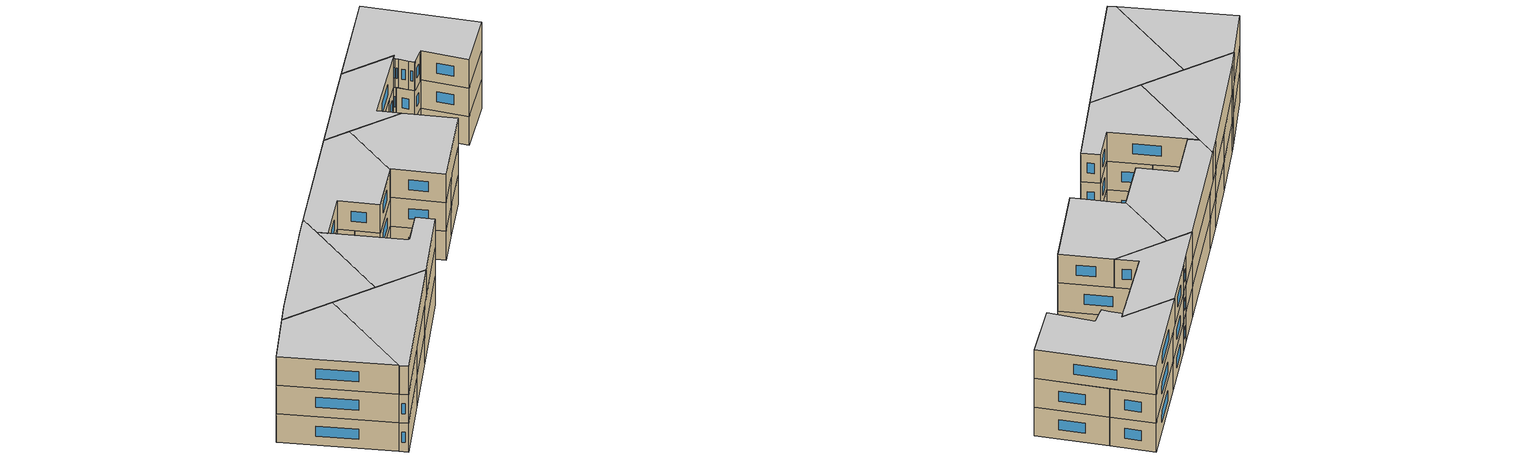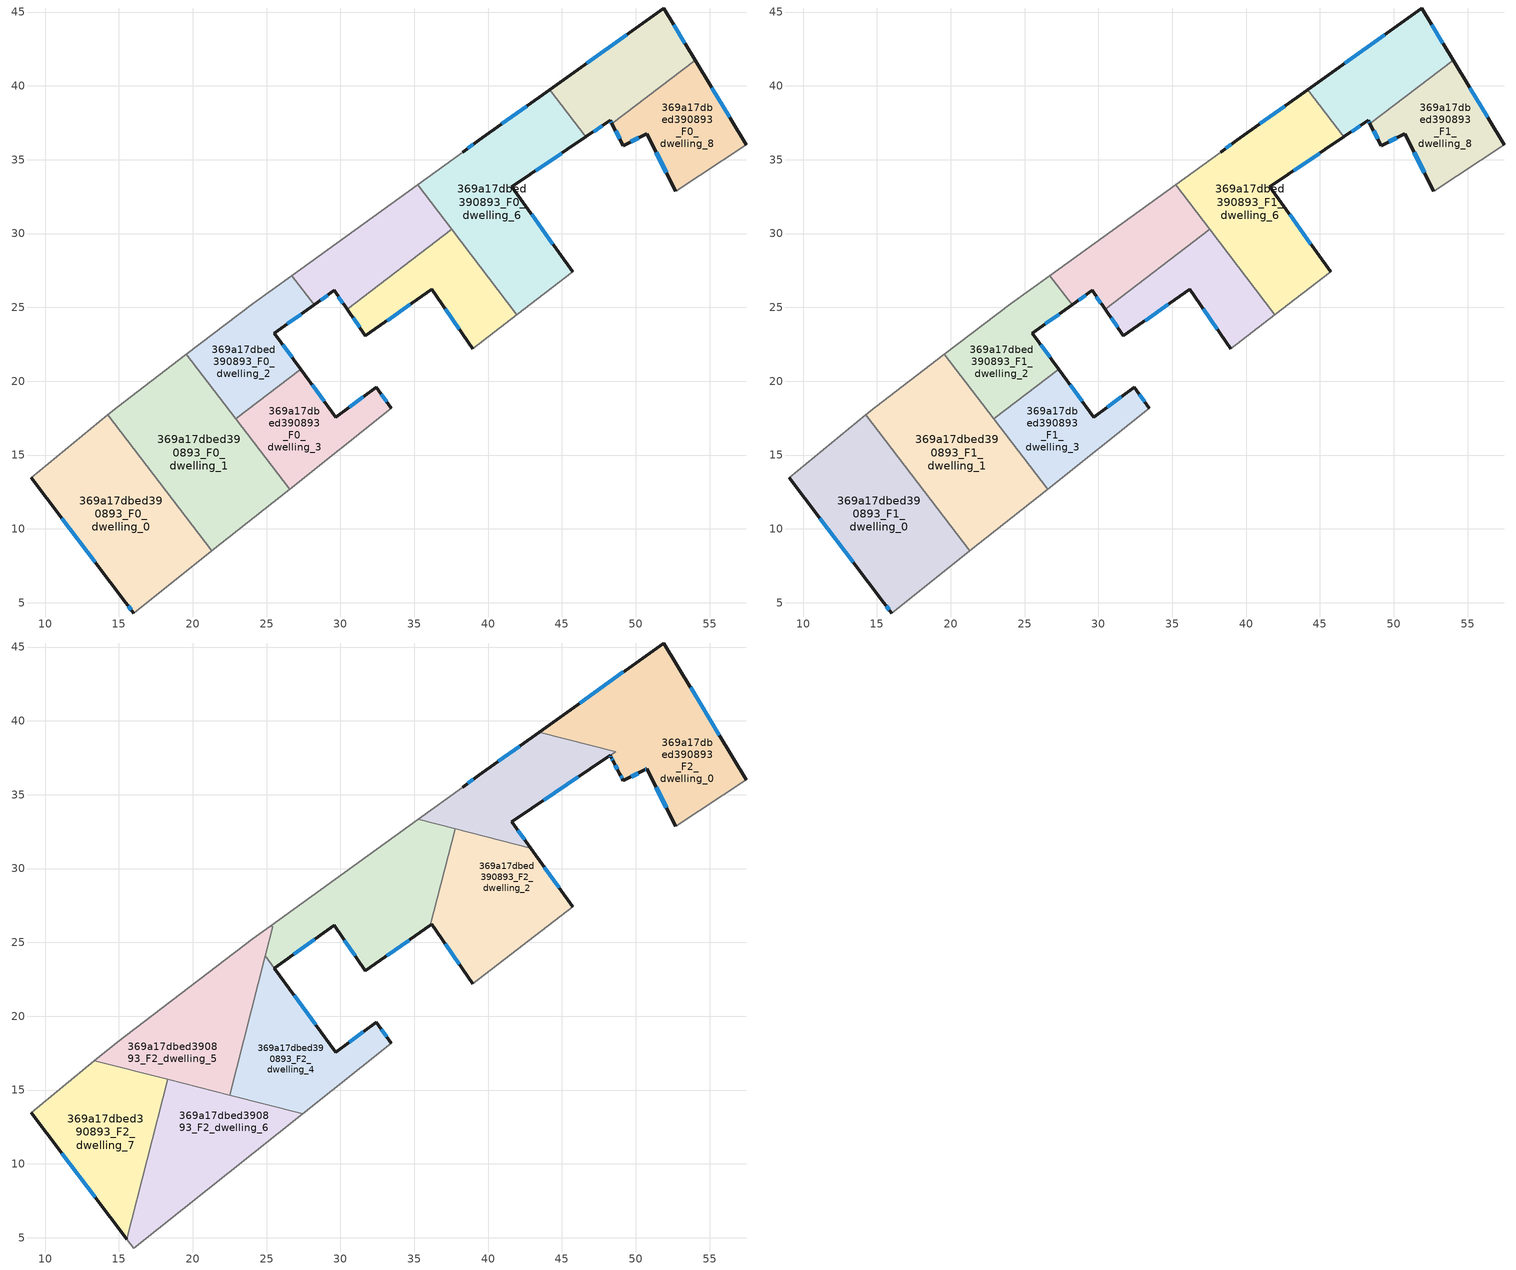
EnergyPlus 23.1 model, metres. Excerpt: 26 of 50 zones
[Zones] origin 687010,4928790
369a17dbed390893_F0_dwelling_0
 floor ground (EU_floor_Construction): 14.24,17.73 21.29,8.5 16,4.3 15.48,4.99 9.06,13.46 z0
 wall outside (EU_wall_Construction): 9.06,13.46 15.48,4.99 16,4.3 z0:3
 wall to 369a17dbed390893_F0_dwelling_1 (EU_wall_Construction): 21.29,8.5 14.24,17.73 z0:3
 wall adiabatic (EU_wall_Construction): 16,4.3 21.29,8.5 / 14.24,17.73 9.06,13.46 z0:3
 window (EU_Window_Construction): 15.65,4.77 15.83,4.53 / 11.14,10.71 13.39,7.75 z0.98:2.02
369a17dbed390893_F0_dwelling_1
 floor ground (EU_floor_Construction): 19.56,21.82 26.55,12.68 21.29,8.5 14.24,17.73 14.88,18.25 z0
 wall adiabatic (EU_wall_Construction): 21.29,8.5 26.55,12.68 / 19.56,21.82 14.88,18.25 14.24,17.73 z0:3
 wall to 369a17dbed390893_F0_dwelling_3 (EU_wall_Construction): 26.55,12.68 22.9,17.45 z0:3
 wall to 369a17dbed390893_F0_dwelling_2 (EU_wall_Construction): 22.9,17.45 19.56,21.82 z0:3
369a17dbed390893_F0_dwelling_2
 floor ground (EU_floor_Construction): 26.7,27.15 28.21,25.17 25.52,23.25 27.31,20.82 22.91,17.45 19.56,21.82 24.06,25.24 z0
 wall outside (EU_wall_Construction): 27.31,20.82 25.52,23.25 28.21,25.17 z0:3
 wall adiabatic (EU_wall_Construction): 26.7,27.15 24.06,25.24 19.56,21.82 z0:3
 wall to 369a17dbed390893_F0_dwelling_4 (EU_wall_Construction): 28.21,25.17 26.7,27.15 z0:3
 wall to 369a17dbed390893_F0_dwelling_3 (EU_wall_Construction): 22.91,17.45 27.31,20.82 z0:3
 window (EU_Window_Construction): 26.39,23.88 27.33,24.55 / 26.72,21.61 26.1,22.46 z0.98:2.02
369a17dbed390893_F0_dwelling_3
 floor ground (EU_floor_Construction): 32.44,19.59 33.46,18.15 26.55,12.68 22.91,17.45 27.31,20.82 29.69,17.57 z0
 wall outside (EU_wall_Construction): 33.46,18.15 32.44,19.59 29.69,17.57 27.31,20.82 z0:3
 wall adiabatic (EU_wall_Construction): 26.55,12.68 33.46,18.15 z0:3
 window (EU_Window_Construction): 28.91,18.63 28.08,19.76 / 31.54,18.94 30.58,18.23 / 33.12,18.62 32.77,19.12 z0.98:2.02
369a17dbed390893_F0_dwelling_4
 floor ground (EU_floor_Construction): 35.23,33.31 37.53,30.29 30.45,24.88 29.57,26.14 28.21,25.17 26.7,27.15 z0
 wall outside (EU_wall_Construction): 28.21,25.17 29.57,26.14 30.45,24.88 z0:3
 wall adiabatic (EU_wall_Construction): 35.23,33.31 26.7,27.15 z0:3
 wall to 369a17dbed390893_F0_dwelling_5 (EU_wall_Construction): 30.45,24.88 37.53,30.29 z0:3
 wall to 369a17dbed390893_F0_dwelling_6 (EU_wall_Construction): 37.53,30.29 35.23,33.31 z0:3
 window (EU_Window_Construction): 29.85,25.73 30.16,25.29 / 28.65,25.49 29.12,25.83 z0.98:2.02
369a17dbed390893_F0_dwelling_5
 floor ground (EU_floor_Construction): 37.53,30.29 41.95,24.51 38.96,22.21 36.18,26.21 31.7,23.08 30.45,24.88 z0
 wall outside (EU_wall_Construction): 30.45,24.88 31.7,23.08 36.18,26.21 38.96,22.21 z0:3
 wall adiabatic (EU_wall_Construction): 38.96,22.21 41.95,24.51 z0:3
 wall to 369a17dbed390893_F0_dwelling_6 (EU_wall_Construction): 41.95,24.51 37.53,30.29 z0:3
 window (EU_Window_Construction): 37.08,24.91 38.05,23.51 / 33.15,24.1 34.72,25.2 / 30.85,24.29 31.29,23.67 z0.98:2.02
369a17dbed390893_F0_dwelling_6
 floor ground (EU_floor_Construction): 44.16,39.74 46.61,36.54 41.61,33.16 45.73,27.4 41.95,24.51 35.23,33.31 38.29,35.51 39.36,36.3 z0
 wall outside (EU_wall_Construction): 44.16,39.74 39.36,36.3 38.29,35.51 / 45.73,27.4 41.61,33.16 46.61,36.54 z0:3
 wall adiabatic (EU_wall_Construction): 38.29,35.51 35.23,33.31 / 41.95,24.51 45.73,27.4 z0:3
 wall to 369a17dbed390893_F0_dwelling_7 (EU_wall_Construction): 46.61,36.54 44.16,39.74 z0:3
 window (EU_Window_Construction): 39.01,36.05 38.63,35.77 / 42.6,38.62 40.92,37.42 / 43.23,34.26 44.98,35.44 / 44.39,29.28 42.95,31.29 z0.98:2.02
369a17dbed390893_F0_dwelling_7
 floor ground (EU_floor_Construction): 51.89,45.27 54.03,41.74 48.39,37.43 48.27,37.66 46.61,36.54 44.16,39.74 z0
 wall outside (EU_wall_Construction): 54.03,41.74 51.89,45.27 44.16,39.74 / 46.61,36.54 48.27,37.66 48.39,37.43 z0:3
 wall to 369a17dbed390893_F0_dwelling_8 (EU_wall_Construction): 48.39,37.43 54.03,41.74 z0:3
 window (EU_Window_Construction): 49.37,43.47 46.67,41.54 / 53.33,42.89 52.58,44.12 / 48.31,37.59 48.35,37.5 / 47.15,36.91 47.73,37.3 z0.98:2.02
369a17dbed390893_F0_dwelling_8
 floor ground (EU_floor_Construction): 54.03,41.74 57.48,36.02 52.71,32.86 50.73,36.76 49.16,35.94 48.39,37.43 z0
 wall outside (EU_wall_Construction): 57.48,36.02 54.03,41.74 / 48.39,37.43 49.16,35.94 50.73,36.76 52.71,32.86 z0:3
 wall adiabatic (EU_wall_Construction): 52.71,32.86 57.48,36.02 z0:3
 window (EU_Window_Construction): 56.36,37.88 55.15,39.88 / 51.37,35.49 52.07,34.13 / 49.67,36.21 50.22,36.5 / 48.64,36.94 48.91,36.42 z0.98:2.02
369a17dbed390893_F1_dwelling_0
 floor to 369a17dbed390893_F0_dwelling_0 (EU_floor_Construction): 14.24,17.73 21.29,8.5 16,4.3 15.48,4.99 9.06,13.46 z3
 wall outside (EU_wall_Construction): 9.06,13.46 15.48,4.99 16,4.3 z3:6
 wall to 369a17dbed390893_F1_dwelling_1 (EU_wall_Construction): 21.29,8.5 14.24,17.73 z3:6
 wall adiabatic (EU_wall_Construction): 16,4.3 21.29,8.5 / 14.24,17.73 9.06,13.46 z3:6
 window (EU_Window_Construction): 15.65,4.77 15.83,4.53 / 11.14,10.71 13.39,7.75 z3.98:5.02
369a17dbed390893_F1_dwelling_1
 floor to 369a17dbed390893_F0_dwelling_1 (EU_floor_Construction): 19.56,21.82 26.55,12.68 21.29,8.5 14.24,17.73 14.88,18.25 z3
 wall adiabatic (EU_wall_Construction): 21.29,8.5 26.55,12.68 / 19.56,21.82 14.88,18.25 14.24,17.73 z3:6
 wall to 369a17dbed390893_F1_dwelling_3 (EU_wall_Construction): 26.55,12.68 22.9,17.45 z3:6
 wall to 369a17dbed390893_F1_dwelling_2 (EU_wall_Construction): 22.9,17.45 19.56,21.82 z3:6
369a17dbed390893_F1_dwelling_2
 floor to 369a17dbed390893_F0_dwelling_2 (EU_floor_Construction): 26.7,27.15 28.21,25.17 25.52,23.25 27.31,20.82 22.91,17.45 19.56,21.82 24.06,25.24 z3
 wall outside (EU_wall_Construction): 27.31,20.82 25.52,23.25 28.21,25.17 z3:6
 wall adiabatic (EU_wall_Construction): 26.7,27.15 24.06,25.24 19.56,21.82 z3:6
 wall to 369a17dbed390893_F1_dwelling_4 (EU_wall_Construction): 28.21,25.17 26.7,27.15 z3:6
 wall to 369a17dbed390893_F1_dwelling_3 (EU_wall_Construction): 22.91,17.45 27.31,20.82 z3:6
 window (EU_Window_Construction): 26.39,23.88 27.33,24.55 / 26.72,21.61 26.1,22.46 z3.98:5.02
369a17dbed390893_F1_dwelling_3
 floor to 369a17dbed390893_F0_dwelling_3 (EU_floor_Construction): 32.44,19.59 33.46,18.15 26.55,12.68 22.91,17.45 27.31,20.82 29.69,17.57 z3
 wall outside (EU_wall_Construction): 33.46,18.15 32.44,19.59 29.69,17.57 27.31,20.82 z3:6
 wall adiabatic (EU_wall_Construction): 26.55,12.68 33.46,18.15 z3:6
 window (EU_Window_Construction): 28.91,18.63 28.08,19.76 / 31.54,18.94 30.58,18.23 / 33.12,18.62 32.77,19.12 z3.98:5.02
369a17dbed390893_F1_dwelling_4
 floor to 369a17dbed390893_F0_dwelling_4 (EU_floor_Construction): 35.23,33.31 37.53,30.29 30.45,24.88 29.57,26.14 28.21,25.17 26.7,27.15 z3
 wall outside (EU_wall_Construction): 28.21,25.17 29.57,26.14 30.45,24.88 z3:6
 wall adiabatic (EU_wall_Construction): 35.23,33.31 26.7,27.15 z3:6
 wall to 369a17dbed390893_F1_dwelling_5 (EU_wall_Construction): 30.45,24.88 37.53,30.29 z3:6
 wall to 369a17dbed390893_F1_dwelling_6 (EU_wall_Construction): 37.53,30.29 35.23,33.31 z3:6
 window (EU_Window_Construction): 29.85,25.73 30.16,25.29 / 28.65,25.49 29.12,25.83 z3.98:5.02
369a17dbed390893_F1_dwelling_5
 floor to 369a17dbed390893_F0_dwelling_5 (EU_floor_Construction): 37.53,30.29 41.95,24.51 38.96,22.21 36.18,26.21 31.7,23.08 30.45,24.88 z3
 wall outside (EU_wall_Construction): 30.45,24.88 31.7,23.08 36.18,26.21 38.96,22.21 z3:6
 wall adiabatic (EU_wall_Construction): 38.96,22.21 41.95,24.51 z3:6
 wall to 369a17dbed390893_F1_dwelling_6 (EU_wall_Construction): 41.95,24.51 37.53,30.29 z3:6
 window (EU_Window_Construction): 37.08,24.91 38.05,23.51 / 33.15,24.1 34.72,25.2 / 30.85,24.29 31.29,23.67 z3.98:5.02
369a17dbed390893_F1_dwelling_6
 floor to 369a17dbed390893_F0_dwelling_6 (EU_floor_Construction): 44.16,39.74 46.61,36.54 41.61,33.16 45.73,27.4 41.95,24.51 35.23,33.31 38.29,35.51 39.36,36.3 z3
 wall outside (EU_wall_Construction): 44.16,39.74 39.36,36.3 38.29,35.51 / 45.73,27.4 41.61,33.16 46.61,36.54 z3:6
 wall adiabatic (EU_wall_Construction): 38.29,35.51 35.23,33.31 / 41.95,24.51 45.73,27.4 z3:6
 wall to 369a17dbed390893_F1_dwelling_7 (EU_wall_Construction): 46.61,36.54 44.16,39.74 z3:6
 window (EU_Window_Construction): 39.01,36.05 38.63,35.77 / 42.6,38.62 40.92,37.42 / 43.23,34.26 44.98,35.44 / 44.39,29.28 42.95,31.29 z3.98:5.02
369a17dbed390893_F1_dwelling_7
 floor to 369a17dbed390893_F0_dwelling_7 (EU_floor_Construction): 51.89,45.27 54.03,41.74 48.39,37.43 48.27,37.66 46.61,36.54 44.16,39.74 z3
 wall outside (EU_wall_Construction): 54.03,41.74 51.89,45.27 44.16,39.74 / 46.61,36.54 48.27,37.66 48.39,37.43 z3:6
 wall to 369a17dbed390893_F1_dwelling_8 (EU_wall_Construction): 48.39,37.43 54.03,41.74 z3:6
 window (EU_Window_Construction): 49.37,43.47 46.67,41.54 / 53.33,42.89 52.58,44.12 / 48.31,37.59 48.35,37.5 / 47.15,36.91 47.73,37.3 z3.98:5.02
369a17dbed390893_F1_dwelling_8
 floor to 369a17dbed390893_F0_dwelling_8 (EU_floor_Construction): 54.03,41.74 57.48,36.02 52.71,32.86 50.73,36.76 49.16,35.94 48.39,37.43 z3
 wall outside (EU_wall_Construction): 57.48,36.02 54.03,41.74 / 48.39,37.43 49.16,35.94 50.73,36.76 52.71,32.86 z3:6
 wall adiabatic (EU_wall_Construction): 52.71,32.86 57.48,36.02 z3:6
 window (EU_Window_Construction): 56.36,37.88 55.15,39.88 / 51.37,35.49 52.07,34.13 / 49.67,36.21 50.22,36.5 / 48.64,36.94 48.91,36.42 z3.98:5.02
369a17dbed390893_F2_dwelling_0
 floor to 369a17dbed390893_F1_dwelling_8 (EU_floor_Construction): 54.03,41.74 57.48,36.02 52.71,32.86 50.72,36.76 50.6,36.69 49.16,35.94 48.89,36.46 48.39,37.43 z6
 floor to 369a17dbed390893_F1_dwelling_7 (EU_floor_Construction): 51.89,45.27 54.03,41.74 48.39,37.43 48.27,37.66 48.64,37.92 44.81,38.89 44.16,39.74 z6
 floor to 369a17dbed390893_F1_dwelling_6 (EU_floor_Construction): 44.16,39.74 44.81,38.89 43.46,39.24 z6
 wall outside (EU_wall_Construction): 48.27,37.66 48.33,37.53 48.47,37.26 48.48,37.25 48.89,36.46 49.16,35.94 49.26,36 50.59,36.69 50.72,36.76 52.71,32.86 / 57.48,36.02 51.89,45.27 43.46,39.24 z6:9
 wall adiabatic (EU_wall_Construction): 52.71,32.86 57.48,36.02 z6:9
 wall to 369a17dbed390893_F2_dwelling_1 (EU_wall_Construction): 43.46,39.24 48.64,37.92 48.27,37.66 z6:9
 window (EU_Window_Construction): 48.38,37.44 48.43,37.35 / 48.29,37.62 48.31,37.57 / 49.15,43.31 46.2,41.2 / 55.66,39.03 53.71,42.26 / 51.37,35.49 52.07,34.13 / 50.64,36.71 50.68,36.74 / 49.69,36.22 50.16,36.47 / 48.98,36.29 49.07,36.11 / 48.61,36.99 48.76,36.71 z6.98:8.02
 ceiling to 369a17dbed390893_F3_dwelling_0 (EU_floor_Construction): 57.48,36.02 51.89,45.27 43.46,39.24 48.64,37.92 48.27,37.66 48.33,37.53 48.47,37.26 48.48,37.25 48.89,36.46 49.16,35.94 49.26,36 50.59,36.69 50.72,36.76 52.71,32.86 z9
369a17dbed390893_F2_dwelling_1
 floor to 369a17dbed390893_F1_dwelling_6 (EU_floor_Construction): 44.81,38.9 46.6,36.54 41.61,33.16 42.88,31.38 35.25,33.32 38.29,35.51 39.36,36.3 43.46,39.24 z6
 floor to 369a17dbed390893_F1_dwelling_7 (EU_floor_Construction): 48.64,37.92 46.6,36.54 44.81,38.89 z6
 wall outside (EU_wall_Construction): 43.46,39.24 39.36,36.3 38.29,35.51 / 42.88,31.38 41.61,33.16 48.27,37.66 z6:9
 wall adiabatic (EU_wall_Construction): 38.29,35.51 35.25,33.32 z6:9
 wall to 369a17dbed390893_F2_dwelling_2 (EU_wall_Construction): 37.76,32.69 42.88,31.38 z6:9
 wall to 369a17dbed390893_F2_dwelling_3 (EU_wall_Construction): 35.25,33.32 37.76,32.69 z6:9
 window (EU_Window_Construction): 39.01,36.05 38.63,35.77 / 42.12,38.28 40.69,37.26 / 42.47,31.96 42.02,32.58 / 43.77,34.63 46.1,36.2 z6.98:8.02
 ceiling to 369a17dbed390893_F3_dwelling_1 (EU_floor_Construction): 42.88,31.38 41.61,33.16 48.64,37.92 43.46,39.24 39.36,36.3 38.29,35.51 35.25,33.32 z9
369a17dbed390893_F2_dwelling_2
 floor to 369a17dbed390893_F1_dwelling_5 (EU_floor_Construction): 37.53,30.29 41.95,24.51 38.96,22.21 36.18,26.21 36.09,26.15 37.05,29.93 z6
 floor to 369a17dbed390893_F1_dwelling_6 (EU_floor_Construction): 42.88,31.38 45.73,27.4 41.95,24.51 37.24,30.67 37.76,32.69 z6
 floor to 369a17dbed390893_F1_dwelling_4 (EU_floor_Construction): 37.24,30.67 37.53,30.29 37.05,29.93 z6
 wall outside (EU_wall_Construction): 36.09,26.15 36.18,26.21 38.96,22.21 / 45.73,27.4 42.88,31.38 z6:9
 wall adiabatic (EU_wall_Construction): 38.96,22.21 45.73,27.4 z6:9
 wall to 369a17dbed390893_F2_dwelling_3 (EU_wall_Construction): 37.76,32.69 36.09,26.15 z6:9
 window (EU_Window_Construction): 37.08,24.91 38.05,23.51 / 44.8,28.7 43.81,30.09 z6.98:8.02
 ceiling to 369a17dbed390893_F3_dwelling_2 (EU_floor_Construction): 45.73,27.4 42.88,31.38 37.76,32.69 36.09,26.15 36.18,26.21 38.96,22.21 z9
369a17dbed390893_F2_dwelling_3
 floor to 369a17dbed390893_F1_dwelling_4 (EU_floor_Construction): 35.23,33.31 37.24,30.67 37.05,29.93 30.45,24.88 29.57,26.14 28.21,25.17 26.7,27.15 z6
 floor to 369a17dbed390893_F1_dwelling_5 (EU_floor_Construction): 37.05,29.93 36.09,26.15 31.7,23.08 30.45,24.88 z6
 floor to 369a17dbed390893_F1_dwelling_6 (EU_floor_Construction): 37.76,32.69 37.24,30.67 35.23,33.31 35.25,33.32 z6
 floor to 369a17dbed390893_F1_dwelling_2 (EU_floor_Construction): 26.7,27.15 28.21,25.17 25.52,23.25 24.91,24.08 25.41,26.06 25.25,26.1 z6
 wall outside (EU_wall_Construction): 25.52,23.25 29.57,26.14 31.7,23.08 36.09,26.15 z6:9
 wall adiabatic (EU_wall_Construction): 35.25,33.32 25.25,26.11 z6:9
 wall to 369a17dbed390893_F2_dwelling_5 (EU_wall_Construction): 25.25,26.11 25.41,26.06 24.91,24.08 z6:9
 wall to 369a17dbed390893_F2_dwelling_4 (EU_wall_Construction): 24.91,24.08 25.52,23.25 z6:9
 window (EU_Window_Construction): 33.13,24.08 34.66,25.16 / 30.26,25.15 31,24.08 / 26.83,24.19 28.25,25.2 z6.98:8.02
 ceiling to 369a17dbed390893_F3_dwelling_3 (EU_floor_Construction): 36.09,26.15 37.76,32.69 35.25,33.32 25.25,26.11 25.41,26.06 24.91,24.08 25.52,23.25 29.57,26.14 31.7,23.08 z9
369a17dbed390893_F2_dwelling_4
 floor to 369a17dbed390893_F1_dwelling_3 (EU_floor_Construction): 32.44,19.59 33.46,18.15 27.46,13.39 25.66,13.85 23.14,17.15 23.29,17.74 27.3,20.81 29.69,17.57 z6
 floor to 369a17dbed390893_F1_dwelling_2 (EU_floor_Construction): 24.9,24.08 27.3,20.81 23.29,17.74 z6
 floor to 369a17dbed390893_F1_dwelling_1 (EU_floor_Construction): 23.14,17.15 25.66,13.85 22.5,14.66 z6
 wall outside (EU_wall_Construction): 33.46,18.15 32.44,19.59 29.69,17.57 25.52,23.25 z6:9
 wall adiabatic (EU_wall_Construction): 27.46,13.39 33.46,18.15 z6:9
 wall to 369a17dbed390893_F2_dwelling_6 (EU_wall_Construction): 22.5,14.66 27.46,13.39 z6:9
 wall to 369a17dbed390893_F2_dwelling_5 (EU_wall_Construction): 24.9,24.08 22.5,14.66 z6:9
 window (EU_Window_Construction): 31.54,18.94 30.58,18.23 / 33.12,18.62 32.77,19.12 / 28.33,19.42 26.87,21.41 z6.98:8.02
 ceiling to 369a17dbed390893_F3_dwelling_4 (EU_floor_Construction): 33.46,18.15 32.44,19.59 29.69,17.57 24.9,24.08 22.5,14.66 27.46,13.39 z9
369a17dbed390893_F2_dwelling_5
 floor to 369a17dbed390893_F1_dwelling_2 (EU_floor_Construction): 25.41,26.06 23.29,17.74 22.91,17.45 19.56,21.82 24.06,25.24 25.25,26.1 z6
 floor to 369a17dbed390893_F1_dwelling_1 (EU_floor_Construction): 19.56,21.82 23.14,17.15 22.5,14.66 15.15,16.53 14.24,17.73 14.88,18.25 z6
 floor to 369a17dbed390893_F1_dwelling_3 (EU_floor_Construction): 23.29,17.74 23.14,17.15 22.91,17.45 z6
 floor to 369a17dbed390893_F1_dwelling_0 (EU_floor_Construction): 14.24,17.73 15.15,16.53 13.34,16.99 z6
 wall adiabatic (EU_wall_Construction): 25.25,26.11 24.06,25.24 14.88,18.25 13.34,16.99 z6:9
 wall to 369a17dbed390893_F2_dwelling_7 (EU_wall_Construction): 13.34,16.99 18.3,15.73 z6:9
 wall to 369a17dbed390893_F2_dwelling_6 (EU_wall_Construction): 18.3,15.73 22.5,14.66 z6:9
 ceiling to 369a17dbed390893_F3_dwelling_5 (EU_floor_Construction): 22.5,14.66 25.41,26.06 25.25,26.11 24.06,25.24 14.88,18.25 13.34,16.99 z9
369a17dbed390893_F2_dwelling_6
 floor to 369a17dbed390893_F1_dwelling_1 (EU_floor_Construction): 25.66,13.85 26.55,12.68 21.29,8.5 17.66,13.25 18.3,15.73 z6
 floor to 369a17dbed390893_F1_dwelling_0 (EU_floor_Construction): 17.66,13.25 21.29,8.5 16,4.3 15.54,4.91 z6
 floor to 369a17dbed390893_F1_dwelling_3 (EU_floor_Construction): 27.46,13.39 26.55,12.68 25.66,13.85 z6
 wall adiabatic (EU_wall_Construction): 15.54,4.91 16,4.3 27.46,13.39 z6:9
 wall to 369a17dbed390893_F2_dwelling_7 (EU_wall_Construction): 18.3,15.73 15.54,4.91 z6:9
 ceiling to 369a17dbed390893_F3_dwelling_6 (EU_floor_Construction): 27.46,13.39 18.3,15.73 15.54,4.91 16,4.3 z9
369a17dbed390893_F2_dwelling_7
 floor to 369a17dbed390893_F1_dwelling_0 (EU_floor_Construction): 15.15,16.53 17.66,13.25 15.54,4.91 15.48,4.99 9.06,13.46 13.34,16.99 z6
 floor to 369a17dbed390893_F1_dwelling_1 (EU_floor_Construction): 18.3,15.73 17.66,13.25 15.15,16.53 z6
 wall outside (EU_wall_Construction): 9.06,13.46 15.48,4.99 15.54,4.91 z6:9
 wall adiabatic (EU_wall_Construction): 13.34,16.99 9.06,13.46 z6:9
 window (EU_Window_Construction): 11.14,10.71 13.39,7.75 z6.98:8.02
 ceiling to 369a17dbed390893_F3_dwelling_7 (EU_floor_Construction): 15.54,4.91 18.3,15.73 13.34,16.99 9.06,13.46 15.48,4.99 z9
[Building]
EU S2 Campaign: North Axis=0; Terrain=City; Solar Distribution=FullExterior
[Site:Location]
Bologna: Latitude=44.5; Longitude=11.25; Time Zone=1; Elevation=37
[SizingPeriod:WeatherFileDays]
AnnualSizingPeriod: Begin Month=1; Begin Day of Month=1; End Month=12; End Day of Month=31; Day of Week for Start Day=Monday; Use Weather File Daylight Saving Period=No; Use Weather File Rain and Snow Indicators=No
[MATERIAL]
EU_InternalMass_Material: Roughness=MediumRough; Thickness=0.1; Conductivity=1; Density=1800; Specific Heat=900; Thermal Absorptance=0.9; Solar Absorptance=0.7; Visible Absorptance=0.7
[MATERIAL:NOMASS] Roughness=MediumRough; Thermal Absorptance=0.9; Solar Absorptance=0.7; Visible Absorptance=0.7
Name | Thermal Resistance
EU_wall_NoMass | 0.905828
EU_floor_NoMass | 0.67114
[WINDOWMATERIAL:SIMPLEGLAZINGSYSTEM]
EU_Window_SimpleGlazing: UFactor=4.52486; Solar Heat Gain Coefficient=0.85; Visible Transmittance=0.85
[CONSTRUCTION]
EU_wall_Construction: EU_wall_NoMass
EU_floor_Construction: EU_floor_NoMass
EU_Window_Construction: EU_Window_SimpleGlazing
EU_InternalMass_Construction: EU_InternalMass_Material
[ZONE] Type=1; Multiplier=1; Ceiling Height=autocalculate; Floor Area=autocalculate; Part of Total Floor Area=Yes
Name | Volume
369a17dbed390893_F0_dwelling_0; 369a17dbed390893_F1_dwelling_0 | 233.224
369a17dbed390893_F2_dwelling_0 | 223.718
369a17dbed390893_F0_dwelling_1; 369a17dbed390893_F1_dwelling_1 | 233.247
369a17dbed390893_F2_dwelling_1 | 126.088
369a17dbed390893_F0_dwelling_2; 369a17dbed390893_F1_dwelling_2 | 116.622
369a17dbed390893_F2_dwelling_2 | 177.831
369a17dbed390893_F0_dwelling_3; 369a17dbed390893_F1_dwelling_3 | 116.626
369a17dbed390893_F2_dwelling_3 | 192.743
369a17dbed390893_F0_dwelling_4; 369a17dbed390893_F1_dwelling_4 | 116.604
369a17dbed390893_F2_dwelling_4 | 157.047
369a17dbed390893_F0_dwelling_5; 369a17dbed390893_F1_dwelling_5 | 116.629
369a17dbed390893_F2_dwelling_5 | 172.005
369a17dbed390893_F0_dwelling_6; 369a17dbed390893_F1_dwelling_6 | 233.235
369a17dbed390893_F2_dwelling_6 | 174.946
369a17dbed390893_F0_dwelling_7; 369a17dbed390893_F1_dwelling_7 | 116.632
369a17dbed390893_F2_dwelling_7 | 174.928
369a17dbed390893_F0_dwelling_8; 369a17dbed390893_F1_dwelling_8 | 116.615
[INTERNALMASS] Construction=EU_InternalMass_Construction
Name | Zone or ZoneList | Surface Area
369a17dbed390893_F0_dwelling_0_EU_InternalMass | 369a17dbed390893_F0_dwelling_0 | 77.7412
369a17dbed390893_F0_dwelling_1_EU_InternalMass | 369a17dbed390893_F0_dwelling_1 | 77.7496
369a17dbed390893_F0_dwelling_2_EU_InternalMass | 369a17dbed390893_F0_dwelling_2 | 38.8736
369a17dbed390893_F0_dwelling_3_EU_InternalMass | 369a17dbed390893_F0_dwelling_3 | 38.8751
369a17dbed390893_F0_dwelling_4_EU_InternalMass | 369a17dbed390893_F0_dwelling_4 | 38.8682
369a17dbed390893_F0_dwelling_5_EU_InternalMass | 369a17dbed390893_F0_dwelling_5 | 38.8768
369a17dbed390893_F0_dwelling_6_EU_InternalMass | 369a17dbed390893_F0_dwelling_6 | 77.745
369a17dbed390893_F0_dwelling_7_EU_InternalMass | 369a17dbed390893_F0_dwelling_7 | 38.877
369a17dbed390893_F0_dwelling_8_EU_InternalMass | 369a17dbed390893_F0_dwelling_8 | 38.8718
369a17dbed390893_F1_dwelling_0_EU_InternalMass | 369a17dbed390893_F1_dwelling_0 | 77.7412
369a17dbed390893_F1_dwelling_1_EU_InternalMass | 369a17dbed390893_F1_dwelling_1 | 77.7496
369a17dbed390893_F1_dwelling_2_EU_InternalMass | 369a17dbed390893_F1_dwelling_2 | 38.8736
369a17dbed390893_F1_dwelling_3_EU_InternalMass | 369a17dbed390893_F1_dwelling_3 | 38.8751
369a17dbed390893_F1_dwelling_4_EU_InternalMass | 369a17dbed390893_F1_dwelling_4 | 38.8682
369a17dbed390893_F1_dwelling_5_EU_InternalMass | 369a17dbed390893_F1_dwelling_5 | 38.8768
369a17dbed390893_F1_dwelling_6_EU_InternalMass | 369a17dbed390893_F1_dwelling_6 | 77.745
369a17dbed390893_F1_dwelling_7_EU_InternalMass | 369a17dbed390893_F1_dwelling_7 | 38.877
369a17dbed390893_F1_dwelling_8_EU_InternalMass | 369a17dbed390893_F1_dwelling_8 | 38.8718
369a17dbed390893_F2_dwelling_0_EU_InternalMass | 369a17dbed390893_F2_dwelling_0 | 74.5711
369a17dbed390893_F2_dwelling_1_EU_InternalMass | 369a17dbed390893_F2_dwelling_1 | 42.0504
369a17dbed390893_F2_dwelling_2_EU_InternalMass | 369a17dbed390893_F2_dwelling_2 | 59.2791
369a17dbed390893_F2_dwelling_3_EU_InternalMass | 369a17dbed390893_F2_dwelling_3 | 64.2423
369a17dbed390893_F2_dwelling_4_EU_InternalMass | 369a17dbed390893_F2_dwelling_4 | 52.3691
369a17dbed390893_F2_dwelling_5_EU_InternalMass | 369a17dbed390893_F2_dwelling_5 | 57.3356
369a17dbed390893_F2_dwelling_6_EU_InternalMass | 369a17dbed390893_F2_dwelling_6 | 58.3124
369a17dbed390893_F2_dwelling_7_EU_InternalMass | 369a17dbed390893_F2_dwelling_7 | 58.3084
[OTHEREQUIPMENT] Fuel Type=Electricity; Design Level Calculation Method=Watts/Area; Power per Zone Floor Area=1; Fraction Latent=0; Fraction Radiant=0; Fraction Lost=0; Carbon Dioxide Generation Rate=0; EndUse Subcategory=EU_Step8_InternalGains
Name | Zone or ZoneList or Space or SpaceList | Schedule
EU_Step8_InternalGain_369a17dbed390893_F0_dwelling_0_f000 | 369a17dbed390893_F0_dwelling_0 | EU_Step8_GainSchedule_369a17dbed390893_F0_dwelling_0_f000
EU_Step8_InternalGain_369a17dbed390893_F0_dwelling_1_f000 | 369a17dbed390893_F0_dwelling_1 | EU_Step8_GainSchedule_369a17dbed390893_F0_dwelling_1_f000
EU_Step8_InternalGain_369a17dbed390893_F0_dwelling_2_f000 | 369a17dbed390893_F0_dwelling_2 | EU_Step8_GainSchedule_369a17dbed390893_F0_dwelling_2_f000
EU_Step8_InternalGain_369a17dbed390893_F0_dwelling_3_f000 | 369a17dbed390893_F0_dwelling_3 | EU_Step8_GainSchedule_369a17dbed390893_F0_dwelling_3_f000
EU_Step8_InternalGain_369a17dbed390893_F0_dwelling_4_f000 | 369a17dbed390893_F0_dwelling_4 | EU_Step8_GainSchedule_369a17dbed390893_F0_dwelling_4_f000
EU_Step8_InternalGain_369a17dbed390893_F0_dwelling_5_f000 | 369a17dbed390893_F0_dwelling_5 | EU_Step8_GainSchedule_369a17dbed390893_F0_dwelling_5_f000
EU_Step8_InternalGain_369a17dbed390893_F0_dwelling_6_f000 | 369a17dbed390893_F0_dwelling_6 | EU_Step8_GainSchedule_369a17dbed390893_F0_dwelling_6_f000
EU_Step8_InternalGain_369a17dbed390893_F0_dwelling_7_f000 | 369a17dbed390893_F0_dwelling_7 | EU_Step8_GainSchedule_369a17dbed390893_F0_dwelling_7_f000
EU_Step8_InternalGain_369a17dbed390893_F0_dwelling_8_f000 | 369a17dbed390893_F0_dwelling_8 | EU_Step8_GainSchedule_369a17dbed390893_F0_dwelling_8_f000
EU_Step8_InternalGain_369a17dbed390893_F1_dwelling_0_f000 | 369a17dbed390893_F1_dwelling_0 | EU_Step8_GainSchedule_369a17dbed390893_F1_dwelling_0_f000
EU_Step8_InternalGain_369a17dbed390893_F1_dwelling_1_f000 | 369a17dbed390893_F1_dwelling_1 | EU_Step8_GainSchedule_369a17dbed390893_F1_dwelling_1_f000
EU_Step8_InternalGain_369a17dbed390893_F1_dwelling_2_f000 | 369a17dbed390893_F1_dwelling_2 | EU_Step8_GainSchedule_369a17dbed390893_F1_dwelling_2_f000
EU_Step8_InternalGain_369a17dbed390893_F1_dwelling_3_f000 | 369a17dbed390893_F1_dwelling_3 | EU_Step8_GainSchedule_369a17dbed390893_F1_dwelling_3_f000
EU_Step8_InternalGain_369a17dbed390893_F1_dwelling_4_f000 | 369a17dbed390893_F1_dwelling_4 | EU_Step8_GainSchedule_369a17dbed390893_F1_dwelling_4_f000
EU_Step8_InternalGain_369a17dbed390893_F1_dwelling_5_f000 | 369a17dbed390893_F1_dwelling_5 | EU_Step8_GainSchedule_369a17dbed390893_F1_dwelling_5_f000
EU_Step8_InternalGain_369a17dbed390893_F1_dwelling_6_f000 | 369a17dbed390893_F1_dwelling_6 | EU_Step8_GainSchedule_369a17dbed390893_F1_dwelling_6_f000
EU_Step8_InternalGain_369a17dbed390893_F1_dwelling_7_f000 | 369a17dbed390893_F1_dwelling_7 | EU_Step8_GainSchedule_369a17dbed390893_F1_dwelling_7_f000
EU_Step8_InternalGain_369a17dbed390893_F1_dwelling_8_f000 | 369a17dbed390893_F1_dwelling_8 | EU_Step8_GainSchedule_369a17dbed390893_F1_dwelling_8_f000
EU_Step8_InternalGain_369a17dbed390893_F2_dwelling_0_f000 | 369a17dbed390893_F2_dwelling_0 | EU_Step8_GainSchedule_369a17dbed390893_F2_dwelling_0_f000
EU_Step8_InternalGain_369a17dbed390893_F2_dwelling_1_f000 | 369a17dbed390893_F2_dwelling_1 | EU_Step8_GainSchedule_369a17dbed390893_F2_dwelling_1_f000
EU_Step8_InternalGain_369a17dbed390893_F2_dwelling_2_f000 | 369a17dbed390893_F2_dwelling_2 | EU_Step8_GainSchedule_369a17dbed390893_F2_dwelling_2_f000
EU_Step8_InternalGain_369a17dbed390893_F2_dwelling_3_f000 | 369a17dbed390893_F2_dwelling_3 | EU_Step8_GainSchedule_369a17dbed390893_F2_dwelling_3_f000
EU_Step8_InternalGain_369a17dbed390893_F2_dwelling_4_f000 | 369a17dbed390893_F2_dwelling_4 | EU_Step8_GainSchedule_369a17dbed390893_F2_dwelling_4_f000
EU_Step8_InternalGain_369a17dbed390893_F2_dwelling_5_f000 | 369a17dbed390893_F2_dwelling_5 | EU_Step8_GainSchedule_369a17dbed390893_F2_dwelling_5_f000
EU_Step8_InternalGain_369a17dbed390893_F2_dwelling_6_f000 | 369a17dbed390893_F2_dwelling_6 | EU_Step8_GainSchedule_369a17dbed390893_F2_dwelling_6_f000
EU_Step8_InternalGain_369a17dbed390893_F2_dwelling_7_f000 | 369a17dbed390893_F2_dwelling_7 | EU_Step8_GainSchedule_369a17dbed390893_F2_dwelling_7_f000
[ZONEVENTILATION:DESIGNFLOWRATE] Schedule=EU_AlwaysOn; Design Flow Rate Calculation Method=AirChanges/Hour; Air Changes per Hour=0.73129; Ventilation Type=Natural; Fan Pressure Rise=0; Fan Total Efficiency=1; Constant Term Coefficient=1; Temperature Term Coefficient=0; Velocity Term Coefficient=0; Velocity Squared Term Coefficient=0; Minimum Indoor Temperature=-100; Maximum Indoor Temperature=100; Delta Temperature=-100; Minimum Outdoor Temperature=-100; Maximum Outdoor Temperature=100; Maximum Wind Speed=40
Name | Zone or ZoneList or Space or SpaceList
EU_ConstantAir_369a17dbed390893_F0_dwelling_0 | 369a17dbed390893_F0_dwelling_0
EU_ConstantAir_369a17dbed390893_F0_dwelling_1 | 369a17dbed390893_F0_dwelling_1
EU_ConstantAir_369a17dbed390893_F0_dwelling_2 | 369a17dbed390893_F0_dwelling_2
EU_ConstantAir_369a17dbed390893_F0_dwelling_3 | 369a17dbed390893_F0_dwelling_3
EU_ConstantAir_369a17dbed390893_F0_dwelling_4 | 369a17dbed390893_F0_dwelling_4
EU_ConstantAir_369a17dbed390893_F0_dwelling_5 | 369a17dbed390893_F0_dwelling_5
EU_ConstantAir_369a17dbed390893_F0_dwelling_6 | 369a17dbed390893_F0_dwelling_6
EU_ConstantAir_369a17dbed390893_F0_dwelling_7 | 369a17dbed390893_F0_dwelling_7
EU_ConstantAir_369a17dbed390893_F0_dwelling_8 | 369a17dbed390893_F0_dwelling_8
EU_ConstantAir_369a17dbed390893_F1_dwelling_0 | 369a17dbed390893_F1_dwelling_0
EU_ConstantAir_369a17dbed390893_F1_dwelling_1 | 369a17dbed390893_F1_dwelling_1
EU_ConstantAir_369a17dbed390893_F1_dwelling_2 | 369a17dbed390893_F1_dwelling_2
EU_ConstantAir_369a17dbed390893_F1_dwelling_3 | 369a17dbed390893_F1_dwelling_3
EU_ConstantAir_369a17dbed390893_F1_dwelling_4 | 369a17dbed390893_F1_dwelling_4
EU_ConstantAir_369a17dbed390893_F1_dwelling_5 | 369a17dbed390893_F1_dwelling_5
EU_ConstantAir_369a17dbed390893_F1_dwelling_6 | 369a17dbed390893_F1_dwelling_6
EU_ConstantAir_369a17dbed390893_F1_dwelling_7 | 369a17dbed390893_F1_dwelling_7
EU_ConstantAir_369a17dbed390893_F1_dwelling_8 | 369a17dbed390893_F1_dwelling_8
EU_ConstantAir_369a17dbed390893_F2_dwelling_0 | 369a17dbed390893_F2_dwelling_0
EU_ConstantAir_369a17dbed390893_F2_dwelling_1 | 369a17dbed390893_F2_dwelling_1
EU_ConstantAir_369a17dbed390893_F2_dwelling_2 | 369a17dbed390893_F2_dwelling_2
EU_ConstantAir_369a17dbed390893_F2_dwelling_3 | 369a17dbed390893_F2_dwelling_3
EU_ConstantAir_369a17dbed390893_F2_dwelling_4 | 369a17dbed390893_F2_dwelling_4
EU_ConstantAir_369a17dbed390893_F2_dwelling_5 | 369a17dbed390893_F2_dwelling_5
EU_ConstantAir_369a17dbed390893_F2_dwelling_6 | 369a17dbed390893_F2_dwelling_6
EU_ConstantAir_369a17dbed390893_F2_dwelling_7 | 369a17dbed390893_F2_dwelling_7
[HVACTEMPLATE:THERMOSTAT] Constant Heating Setpoint=20; Constant Cooling Setpoint=50
EU_HeatOnly_369a17dbed390893_F0_dwelling_0; EU_HeatOnly_369a17dbed390893_F0_dwelling_1; EU_HeatOnly_369a17dbed390893_F0_dwelling_2; EU_HeatOnly_369a17dbed390893_F0_dwelling_3; EU_HeatOnly_369a17dbed390893_F0_dwelling_4; EU_HeatOnly_369a17dbed390893_F0_dwelling_5; EU_HeatOnly_369a17dbed390893_F0_dwelling_6; EU_HeatOnly_369a17dbed390893_F0_dwelling_7; EU_HeatOnly_369a17dbed390893_F0_dwelling_8; EU_HeatOnly_369a17dbed390893_F1_dwelling_0; EU_HeatOnly_369a17dbed390893_F1_dwelling_1; EU_HeatOnly_369a17dbed390893_F1_dwelling_2; EU_HeatOnly_369a17dbed390893_F1_dwelling_3; EU_HeatOnly_369a17dbed390893_F1_dwelling_4; EU_HeatOnly_369a17dbed390893_F1_dwelling_5; EU_HeatOnly_369a17dbed390893_F1_dwelling_6; EU_HeatOnly_369a17dbed390893_F1_dwelling_7; EU_HeatOnly_369a17dbed390893_F1_dwelling_8; EU_HeatOnly_369a17dbed390893_F2_dwelling_0; EU_HeatOnly_369a17dbed390893_F2_dwelling_1; EU_HeatOnly_369a17dbed390893_F2_dwelling_2; EU_HeatOnly_369a17dbed390893_F2_dwelling_3; EU_HeatOnly_369a17dbed390893_F2_dwelling_4; EU_HeatOnly_369a17dbed390893_F2_dwelling_5; EU_HeatOnly_369a17dbed390893_F2_dwelling_6; EU_HeatOnly_369a17dbed390893_F2_dwelling_7; EU_HeatOnly_369a17dbed390893_F3_dwelling_0; EU_HeatOnly_369a17dbed390893_F3_dwelling_1; EU_HeatOnly_369a17dbed390893_F3_dwelling_2; EU_HeatOnly_369a17dbed390893_F3_dwelling_3; EU_HeatOnly_369a17dbed390893_F3_dwelling_4; EU_HeatOnly_369a17dbed390893_F3_dwelling_5; EU_HeatOnly_369a17dbed390893_F3_dwelling_6; EU_HeatOnly_369a17dbed390893_F3_dwelling_7; EU_HeatOnly_369a17dbed390893_F4_dwelling_0; EU_HeatOnly_369a17dbed390893_F4_dwelling_1; EU_HeatOnly_369a17dbed390893_F4_dwelling_2; EU_HeatOnly_369a17dbed390893_F4_dwelling_3; EU_HeatOnly_369a17dbed390893_F4_dwelling_4; EU_HeatOnly_369a17dbed390893_F4_dwelling_5; EU_HeatOnly_369a17dbed390893_F4_dwelling_6; EU_HeatOnly_369a17dbed390893_F4_dwelling_7; EU_HeatOnly_369a17dbed390893_F5_dwelling_0; EU_HeatOnly_369a17dbed390893_F5_dwelling_1; EU_HeatOnly_369a17dbed390893_F5_dwelling_2; EU_HeatOnly_369a17dbed390893_F5_dwelling_3; EU_HeatOnly_369a17dbed390893_F5_dwelling_4; EU_HeatOnly_369a17dbed390893_F5_dwelling_5; EU_HeatOnly_369a17dbed390893_F5_dwelling_6; EU_HeatOnly_369a17dbed390893_F5_dwelling_7
[HVACTEMPLATE:ZONE:IDEALLOADSAIRSYSTEM] System Availability Schedule=EU_AlwaysOn; Maximum Heating Supply Air Temperature=50; Minimum Cooling Supply Air Temperature=13; Maximum Heating Supply Air Humidity Ratio=0.0156; Minimum Cooling Supply Air Humidity Ratio=0.0077; Heating Limit=NoLimit; Cooling Limit=NoLimit; Heating Availability Schedule=EU_AlwaysOn; Cooling Availability Schedule=EU_CoolingOff; Dehumidification Control Type=ConstantSensibleHeatRatio; Cooling Sensible Heat Ratio=0.7; Dehumidification Setpoint=60; Humidification Control Type=None; Humidification Setpoint=30; Outdoor Air Method=None; Outdoor Air Flow Rate per Person=0.00944; Outdoor Air Flow Rate per Zone Floor Area=0; Outdoor Air Flow Rate per Zone=0; Demand Controlled Ventilation Type=None; Outdoor Air Economizer Type=NoEconomizer; Heat Recovery Type=None; Sensible Heat Recovery Effectiveness=0.7; Latent Heat Recovery Effectiveness=0.65
Name | Template Thermostat
369a17dbed390893_F0_dwelling_0 | EU_HeatOnly_369a17dbed390893_F0_dwelling_0
369a17dbed390893_F0_dwelling_1 | EU_HeatOnly_369a17dbed390893_F0_dwelling_1
369a17dbed390893_F0_dwelling_2 | EU_HeatOnly_369a17dbed390893_F0_dwelling_2
369a17dbed390893_F0_dwelling_3 | EU_HeatOnly_369a17dbed390893_F0_dwelling_3
369a17dbed390893_F0_dwelling_4 | EU_HeatOnly_369a17dbed390893_F0_dwelling_4
369a17dbed390893_F0_dwelling_5 | EU_HeatOnly_369a17dbed390893_F0_dwelling_5
369a17dbed390893_F0_dwelling_6 | EU_HeatOnly_369a17dbed390893_F0_dwelling_6
369a17dbed390893_F0_dwelling_7 | EU_HeatOnly_369a17dbed390893_F0_dwelling_7
369a17dbed390893_F0_dwelling_8 | EU_HeatOnly_369a17dbed390893_F0_dwelling_8
369a17dbed390893_F1_dwelling_0 | EU_HeatOnly_369a17dbed390893_F1_dwelling_0
369a17dbed390893_F1_dwelling_1 | EU_HeatOnly_369a17dbed390893_F1_dwelling_1
369a17dbed390893_F1_dwelling_2 | EU_HeatOnly_369a17dbed390893_F1_dwelling_2
369a17dbed390893_F1_dwelling_3 | EU_HeatOnly_369a17dbed390893_F1_dwelling_3
369a17dbed390893_F1_dwelling_4 | EU_HeatOnly_369a17dbed390893_F1_dwelling_4
369a17dbed390893_F1_dwelling_5 | EU_HeatOnly_369a17dbed390893_F1_dwelling_5
369a17dbed390893_F1_dwelling_6 | EU_HeatOnly_369a17dbed390893_F1_dwelling_6
369a17dbed390893_F1_dwelling_7 | EU_HeatOnly_369a17dbed390893_F1_dwelling_7
369a17dbed390893_F1_dwelling_8 | EU_HeatOnly_369a17dbed390893_F1_dwelling_8
369a17dbed390893_F2_dwelling_0 | EU_HeatOnly_369a17dbed390893_F2_dwelling_0
369a17dbed390893_F2_dwelling_1 | EU_HeatOnly_369a17dbed390893_F2_dwelling_1
369a17dbed390893_F2_dwelling_2 | EU_HeatOnly_369a17dbed390893_F2_dwelling_2
369a17dbed390893_F2_dwelling_3 | EU_HeatOnly_369a17dbed390893_F2_dwelling_3
369a17dbed390893_F2_dwelling_4 | EU_HeatOnly_369a17dbed390893_F2_dwelling_4
369a17dbed390893_F2_dwelling_5 | EU_HeatOnly_369a17dbed390893_F2_dwelling_5
369a17dbed390893_F2_dwelling_6 | EU_HeatOnly_369a17dbed390893_F2_dwelling_6
369a17dbed390893_F2_dwelling_7 | EU_HeatOnly_369a17dbed390893_F2_dwelling_7
[SIZING:ZONE] Zone Cooling Design Supply Air Temperature Input Method=SupplyAirTemperature; Zone Cooling Design Supply Air Temperature=13; Zone Heating Design Supply Air Temperature Input Method=SupplyAirTemperature; Zone Heating Design Supply Air Temperature=50; Zone Cooling Design Supply Air Humidity Ratio=0.008; Zone Heating Design Supply Air Humidity Ratio=0.008; Cooling Design Air Flow Method=DesignDay; Cooling Design Air Flow Rate=0; Cooling Minimum Air Flow per Zone Floor Area=0.000762; Cooling Minimum Air Flow=0; Cooling Minimum Air Flow Fraction=0.2; Heating Design Air Flow Method=DesignDay; Heating Design Air Flow Rate=0; Heating Maximum Air Flow per Zone Floor Area=0.002032; Heating Maximum Air Flow=0.141576; Heating Maximum Air Flow Fraction=0.3; Account for Dedicated Outdoor Air System=No; Dedicated Outdoor Air System Control Strategy=NeutralSupplyAir; Dedicated Outdoor Air Low Setpoint Temperature for Design=autosize; Dedicated Outdoor Air High Setpoint Temperature for Design=autosize; Zone Load Sizing Method=Sensible Load Only No Latent Load; Zone Latent Cooling Design Supply Air Humidity Ratio Input Method=HumidityRatioDifference; Zone Cooling Design Supply Air Humidity Ratio Difference=0.005; Zone Latent Heating Design Supply Air Humidity Ratio Input Method=HumidityRatioDifference; Zone Humidification Design Supply Air Humidity Ratio Difference=0.005
369a17dbed390893_F0_dwelling_0; 369a17dbed390893_F0_dwelling_1; 369a17dbed390893_F0_dwelling_2; 369a17dbed390893_F0_dwelling_3; 369a17dbed390893_F0_dwelling_4; 369a17dbed390893_F0_dwelling_5; 369a17dbed390893_F0_dwelling_6; 369a17dbed390893_F0_dwelling_7; 369a17dbed390893_F0_dwelling_8; 369a17dbed390893_F1_dwelling_0; 369a17dbed390893_F1_dwelling_1; 369a17dbed390893_F1_dwelling_2; 369a17dbed390893_F1_dwelling_3; 369a17dbed390893_F1_dwelling_4; 369a17dbed390893_F1_dwelling_5; 369a17dbed390893_F1_dwelling_6; 369a17dbed390893_F1_dwelling_7; 369a17dbed390893_F1_dwelling_8; 369a17dbed390893_F2_dwelling_0; 369a17dbed390893_F2_dwelling_1; 369a17dbed390893_F2_dwelling_2; 369a17dbed390893_F2_dwelling_3; 369a17dbed390893_F2_dwelling_4; 369a17dbed390893_F2_dwelling_5; 369a17dbed390893_F2_dwelling_6; 369a17dbed390893_F2_dwelling_7
[SCHEDULE:CONSTANT]
Name | Hourly Value
EU_AlwaysOn | 1
EU_CoolingOff | 0
[SCHEDULE:FILE] Column Number=1; Rows to Skip at Top=0; Number of Hours of Data=8760; Column Separator=Comma; Interpolate to Timestep=No; Minutes per Item=60; Adjust Schedule for Daylight Savings=Yes
Name | File
EU_Step8_GainSchedule_369a17dbed390893_F0_dwelling_0_f000 | ../../schedules/369a17dbed390893/369a17dbed390893_F0_dwelling_0_f000_gain.csv
EU_Step8_GainSchedule_369a17dbed390893_F0_dwelling_1_f000 | ../../schedules/369a17dbed390893/369a17dbed390893_F0_dwelling_1_f000_gain.csv
EU_Step8_GainSchedule_369a17dbed390893_F0_dwelling_2_f000 | ../../schedules/369a17dbed390893/369a17dbed390893_F0_dwelling_2_f000_gain.csv
EU_Step8_GainSchedule_369a17dbed390893_F0_dwelling_3_f000 | ../../schedules/369a17dbed390893/369a17dbed390893_F0_dwelling_3_f000_gain.csv
EU_Step8_GainSchedule_369a17dbed390893_F0_dwelling_4_f000 | ../../schedules/369a17dbed390893/369a17dbed390893_F0_dwelling_4_f000_gain.csv
EU_Step8_GainSchedule_369a17dbed390893_F0_dwelling_5_f000 | ../../schedules/369a17dbed390893/369a17dbed390893_F0_dwelling_5_f000_gain.csv
EU_Step8_GainSchedule_369a17dbed390893_F0_dwelling_6_f000 | ../../schedules/369a17dbed390893/369a17dbed390893_F0_dwelling_6_f000_gain.csv
EU_Step8_GainSchedule_369a17dbed390893_F0_dwelling_7_f000 | ../../schedules/369a17dbed390893/369a17dbed390893_F0_dwelling_7_f000_gain.csv
EU_Step8_GainSchedule_369a17dbed390893_F0_dwelling_8_f000 | ../../schedules/369a17dbed390893/369a17dbed390893_F0_dwelling_8_f000_gain.csv
EU_Step8_GainSchedule_369a17dbed390893_F1_dwelling_0_f000 | ../../schedules/369a17dbed390893/369a17dbed390893_F1_dwelling_0_f000_gain.csv
EU_Step8_GainSchedule_369a17dbed390893_F1_dwelling_1_f000 | ../../schedules/369a17dbed390893/369a17dbed390893_F1_dwelling_1_f000_gain.csv
EU_Step8_GainSchedule_369a17dbed390893_F1_dwelling_2_f000 | ../../schedules/369a17dbed390893/369a17dbed390893_F1_dwelling_2_f000_gain.csv
EU_Step8_GainSchedule_369a17dbed390893_F1_dwelling_3_f000 | ../../schedules/369a17dbed390893/369a17dbed390893_F1_dwelling_3_f000_gain.csv
EU_Step8_GainSchedule_369a17dbed390893_F1_dwelling_4_f000 | ../../schedules/369a17dbed390893/369a17dbed390893_F1_dwelling_4_f000_gain.csv
EU_Step8_GainSchedule_369a17dbed390893_F1_dwelling_5_f000 | ../../schedules/369a17dbed390893/369a17dbed390893_F1_dwelling_5_f000_gain.csv
EU_Step8_GainSchedule_369a17dbed390893_F1_dwelling_6_f000 | ../../schedules/369a17dbed390893/369a17dbed390893_F1_dwelling_6_f000_gain.csv
EU_Step8_GainSchedule_369a17dbed390893_F1_dwelling_7_f000 | ../../schedules/369a17dbed390893/369a17dbed390893_F1_dwelling_7_f000_gain.csv
EU_Step8_GainSchedule_369a17dbed390893_F1_dwelling_8_f000 | ../../schedules/369a17dbed390893/369a17dbed390893_F1_dwelling_8_f000_gain.csv
EU_Step8_GainSchedule_369a17dbed390893_F2_dwelling_0_f000 | ../../schedules/369a17dbed390893/369a17dbed390893_F2_dwelling_0_f000_gain.csv
EU_Step8_GainSchedule_369a17dbed390893_F2_dwelling_1_f000 | ../../schedules/369a17dbed390893/369a17dbed390893_F2_dwelling_1_f000_gain.csv
EU_Step8_GainSchedule_369a17dbed390893_F2_dwelling_2_f000 | ../../schedules/369a17dbed390893/369a17dbed390893_F2_dwelling_2_f000_gain.csv
EU_Step8_GainSchedule_369a17dbed390893_F2_dwelling_3_f000 | ../../schedules/369a17dbed390893/369a17dbed390893_F2_dwelling_3_f000_gain.csv
EU_Step8_GainSchedule_369a17dbed390893_F2_dwelling_4_f000 | ../../schedules/369a17dbed390893/369a17dbed390893_F2_dwelling_4_f000_gain.csv
EU_Step8_GainSchedule_369a17dbed390893_F2_dwelling_5_f000 | ../../schedules/369a17dbed390893/369a17dbed390893_F2_dwelling_5_f000_gain.csv
EU_Step8_GainSchedule_369a17dbed390893_F2_dwelling_6_f000 | ../../schedules/369a17dbed390893/369a17dbed390893_F2_dwelling_6_f000_gain.csv
EU_Step8_GainSchedule_369a17dbed390893_F2_dwelling_7_f000 | ../../schedules/369a17dbed390893/369a17dbed390893_F2_dwelling_7_f000_gain.csv
